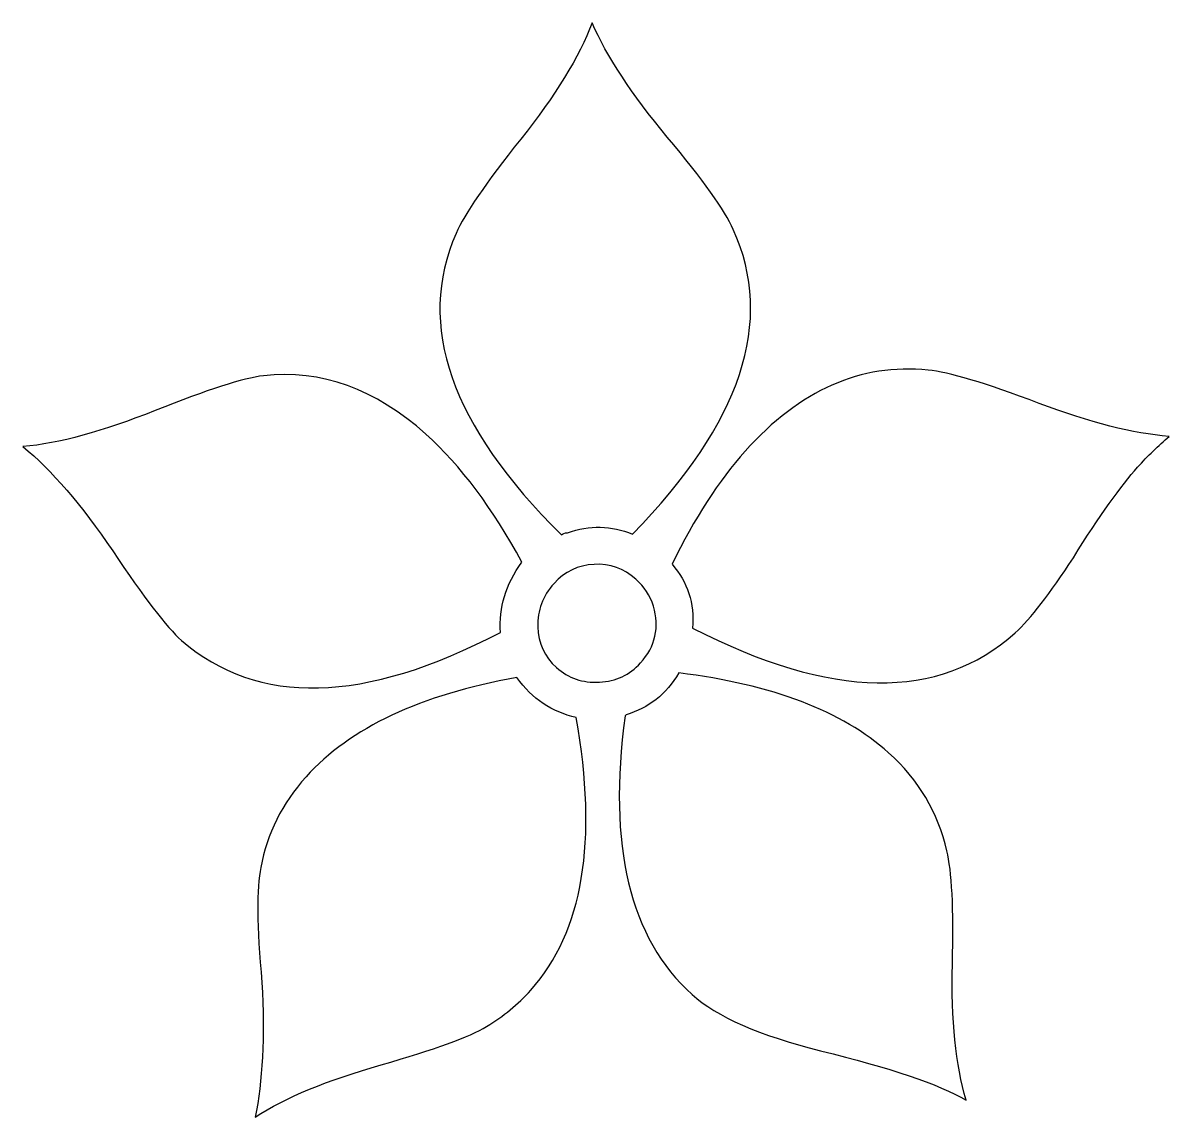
# Model space of a CAD drawing. Header units: centimetres. Extents: x -9.1 to 9.1, y -8.7 to 8.7.
import ezdxf

# ---------------------------------------------------------------- set-up
doc = ezdxf.new("R2010")
doc.units = ezdxf.units.CM
doc.header["$MEASUREMENT"] = 0
doc.layers.add('Camada 1', color=7, linetype='Continuous')

msp = doc.modelspace()

# ---------------------------------------------------------------- linework, layer by layer
at = {"layer": 'Camada 1'}
for points, knots in [([(1.13243, 6.87943), (1.69972, 6.20223), (2.04876, 5.71066), (2.18092, 5.41065), (2.18092, 5.41065), (2.84325, 3.95224), (2.31012, 2.33717), (0.5785, 0.5684), (0.5785, 0.5684), (0.24356, 0.70876), (-0.10169, 0.71617), (-0.45443, 0.59216), (-0.45443, 0.59216), (-0.49901, 0.5892), (-0.53092, 0.57658), (-0.54799, 0.55652), (-0.54799, 0.55652), (-2.30638, 2.2956), (-2.86479, 3.89509), (-2.22172, 5.34826), (-2.22172, 5.34826), (-2.09027, 5.65272), (-1.74796, 6.15169), (-1.19625, 6.84302), (-1.19625, 6.84302), (-0.64602, 7.5366), (-0.26584, 8.15369), (-0.06164, 8.69204), (-0.06164, 8.69204), (0.16707, 8.1648), (0.56514, 7.5611), (1.13243, 6.87943)], [0, 0, 0, 0, 0.11111111, 0.11111111, 0.11111111, 0.11111111, 0.22222222, 0.22222222, 0.22222222, 0.22222222, 0.33333333, 0.33333333, 0.33333333, 0.33333333, 0.44444444, 0.44444444, 0.44444444, 0.44444444, 0.55555556, 0.55555556, 0.55555556, 0.55555556, 0.66666667, 0.66666667, 0.66666667, 0.66666667, 0.77777778, 0.77777778, 0.77777778, 0.77777778, 1, 1, 1, 1]), ([(2.36952, 1.88947), (3.23981, 2.85925), (4.20808, 3.28546), (5.27443, 3.17558), (5.27443, 3.17558), (5.59518, 3.14886), (6.18182, 2.97137), (7.03724, 2.6476), (7.03724, 2.6476), (7.84959, 2.3424), (8.53573, 2.16566), (9.10303, 2.12259), (9.10303, 2.12259), (8.93076, 1.97408), (8.76444, 1.81147), (8.60408, 1.63324), (8.60408, 1.63324), (8.34267, 1.34291), (8.00109, 0.86396), (7.58231, 0.19491), (7.58231, 0.19491), (7.20951, -0.37688), (6.90215, -0.77487), (6.65857, -0.99913), (6.65857, -0.99913), (5.4467, -2.08331), (3.73736, -2.05656), (1.53338, -0.92195), (1.53338, -0.92195), (1.5646, -0.52687), (1.45768, -0.19048), (1.20815, 0.09019), (1.20815, 0.09019), (1.56164, 0.8209), (1.95073, 1.42012), (2.36952, 1.88947)], [0, 0, 0, 0, 0.1, 0.1, 0.1, 0.1, 0.2, 0.2, 0.2, 0.2, 0.3, 0.3, 0.3, 0.3, 0.4, 0.4, 0.4, 0.4, 0.5, 0.5, 0.5, 0.5, 0.6, 0.6, 0.6, 0.6, 0.7, 0.7, 0.7, 0.7, 0.8, 0.8, 0.8, 0.8, 1, 1, 1, 1]), ([(-7.00234, 2.53251), (-6.17216, 2.86517), (-5.59817, 3.04932), (-5.28183, 3.08718), (-5.28183, 3.08718), (-4.36476, 3.18815), (-3.50489, 2.87853), (-2.70217, 2.15825), (-2.70217, 2.15825), (-2.1475, 1.65702), (-1.63735, 0.97908), (-1.17846, 0.12289), (-1.17846, 0.12289), (-1.43537, -0.23057), (-1.54673, -0.59813), (-1.51631, -0.99169), (-1.51631, -0.99169), (-3.68161, -2.12485), (-5.37166, -2.16639), (-6.58427, -1.11938), (-6.58427, -1.11938), (-6.81816, -0.90853), (-7.18204, -0.43628), (-7.67734, 0.3026), (-7.67734, 0.3026), (-8.17334, 1.03698), (-8.64935, 1.58946), (-9.10303, 1.95998), (-9.10303, 1.95998), (-8.53349, 2.00972), (-7.83324, 2.20205), (-7.00234, 2.53251)], [0, 0, 0, 0, 0.11111111, 0.11111111, 0.11111111, 0.11111111, 0.22222222, 0.22222222, 0.22222222, 0.22222222, 0.33333333, 0.33333333, 0.33333333, 0.33333333, 0.44444444, 0.44444444, 0.44444444, 0.44444444, 0.55555556, 0.55555556, 0.55555556, 0.55555556, 0.66666667, 0.66666667, 0.66666667, 0.66666667, 0.77777778, 0.77777778, 0.77777778, 0.77777778, 1, 1, 1, 1]), ([(-0.03118, 0.08948), (0.22279, 0.10504), (0.44332, 0.02413), (0.63343, -0.14518), (0.63343, -0.14518), (0.76853, -0.26472), (0.85915, -0.40807), (0.91114, -0.57439), (0.91114, -0.57439), (1.01211, -0.90856), (0.94382, -1.21301), (0.70619, -1.47736), (0.70619, -1.47736), (0.53392, -1.66746), (0.31783, -1.76843), (0.05346, -1.78179), (0.05346, -1.78179), (-0.21311, -1.79666), (-0.43737, -1.71792), (-0.62821, -1.54864), (-0.62821, -1.54864), (-0.81755, -1.37933), (-0.91706, -1.16248), (-0.92372, -0.90409), (-0.92372, -0.90409), (-0.93192, -0.64271), (-0.84726, -0.41474), (-0.66684, -0.21498), (-0.66684, -0.21498), (-0.49677, -0.02336), (-0.28516, 0.07612), (-0.03118, 0.08948)], [0, 0, 0, 0, 0.11111111, 0.11111111, 0.11111111, 0.11111111, 0.22222222, 0.22222222, 0.22222222, 0.22222222, 0.33333333, 0.33333333, 0.33333333, 0.33333333, 0.44444444, 0.44444444, 0.44444444, 0.44444444, 0.55555556, 0.55555556, 0.55555556, 0.55555556, 0.66666667, 0.66666667, 0.66666667, 0.66666667, 0.77777778, 0.77777778, 0.77777778, 0.77777778, 1, 1, 1, 1]), ([(0.47745, -2.3001), (0.8339, -2.19612), (1.11311, -1.97482), (1.31806, -1.63478), (1.31806, -1.63478), (2.80023, -1.81893), (3.91256, -2.24367), (4.64771, -2.90306), (4.64771, -2.90306), (5.12589, -3.33674), (5.43482, -3.85352), (5.57145, -4.46243), (5.57145, -4.46243), (5.65461, -4.77432), (5.68284, -5.3758), (5.66207, -6.26239), (5.66207, -6.26239), (5.63977, -7.14904), (5.71401, -7.86783), (5.87884, -8.42176), (5.87884, -8.42176), (5.44371, -8.16776), (4.66999, -7.90791), (3.56355, -7.6391), (3.56355, -7.6391), (2.59676, -7.39552), (1.91805, -7.09705), (1.52594, -6.74507), (1.52594, -6.74507), (0.53539, -5.85395), (0.1812, -4.37779), (0.46263, -2.3179), (0.46263, -2.3179), (0.46263, -2.3179), (0.47745, -2.3001), (0.47745, -2.3001)], [0, 0, 0, 0, 0.1, 0.1, 0.1, 0.1, 0.2, 0.2, 0.2, 0.2, 0.3, 0.3, 0.3, 0.3, 0.4, 0.4, 0.4, 0.4, 0.5, 0.5, 0.5, 0.5, 0.6, 0.6, 0.6, 0.6, 0.7, 0.7, 0.7, 0.7, 0.8, 0.8, 0.8, 0.8, 1, 1, 1, 1]), ([(-4.60609, -3.2862), (-3.90513, -2.50801), (-2.7898, -1.98077), (-1.25493, -1.70902), (-1.25493, -1.70902), (-1.0136, -2.04761), (-0.70097, -2.25851), (-0.31412, -2.34317), (-0.31412, -2.34317), (0.03341, -4.30651), (-0.20643, -5.75151), (-1.03662, -6.67525), (-1.03662, -6.67525), (-1.23786, -6.90097), (-1.46953, -7.0911), (-1.73835, -7.25448), (-1.73835, -7.25448), (-2.00418, -7.41633), (-2.56332, -7.61831), (-3.41504, -7.86337), (-3.41504, -7.86337), (-4.26602, -8.10398), (-4.93282, -8.38021), (-5.41476, -8.69207), (-5.41476, -8.69207), (-5.29594, -8.13367), (-5.2603, -7.42228), (-5.30707, -6.55352), (-5.30707, -6.55352), (-5.38727, -5.65796), (-5.39319, -5.04905), (-5.32488, -4.72681), (-5.32488, -4.72681), (-5.22612, -4.18917), (-4.98775, -3.71393), (-4.60609, -3.2862)], [0, 0, 0, 0, 0.1, 0.1, 0.1, 0.1, 0.2, 0.2, 0.2, 0.2, 0.3, 0.3, 0.3, 0.3, 0.4, 0.4, 0.4, 0.4, 0.5, 0.5, 0.5, 0.5, 0.6, 0.6, 0.6, 0.6, 0.7, 0.7, 0.7, 0.7, 0.8, 0.8, 0.8, 0.8, 1, 1, 1, 1])]:
    msp.add_open_spline(points, degree=3, knots=knots, dxfattribs=at)

doc.saveas('drawing.dxf')
